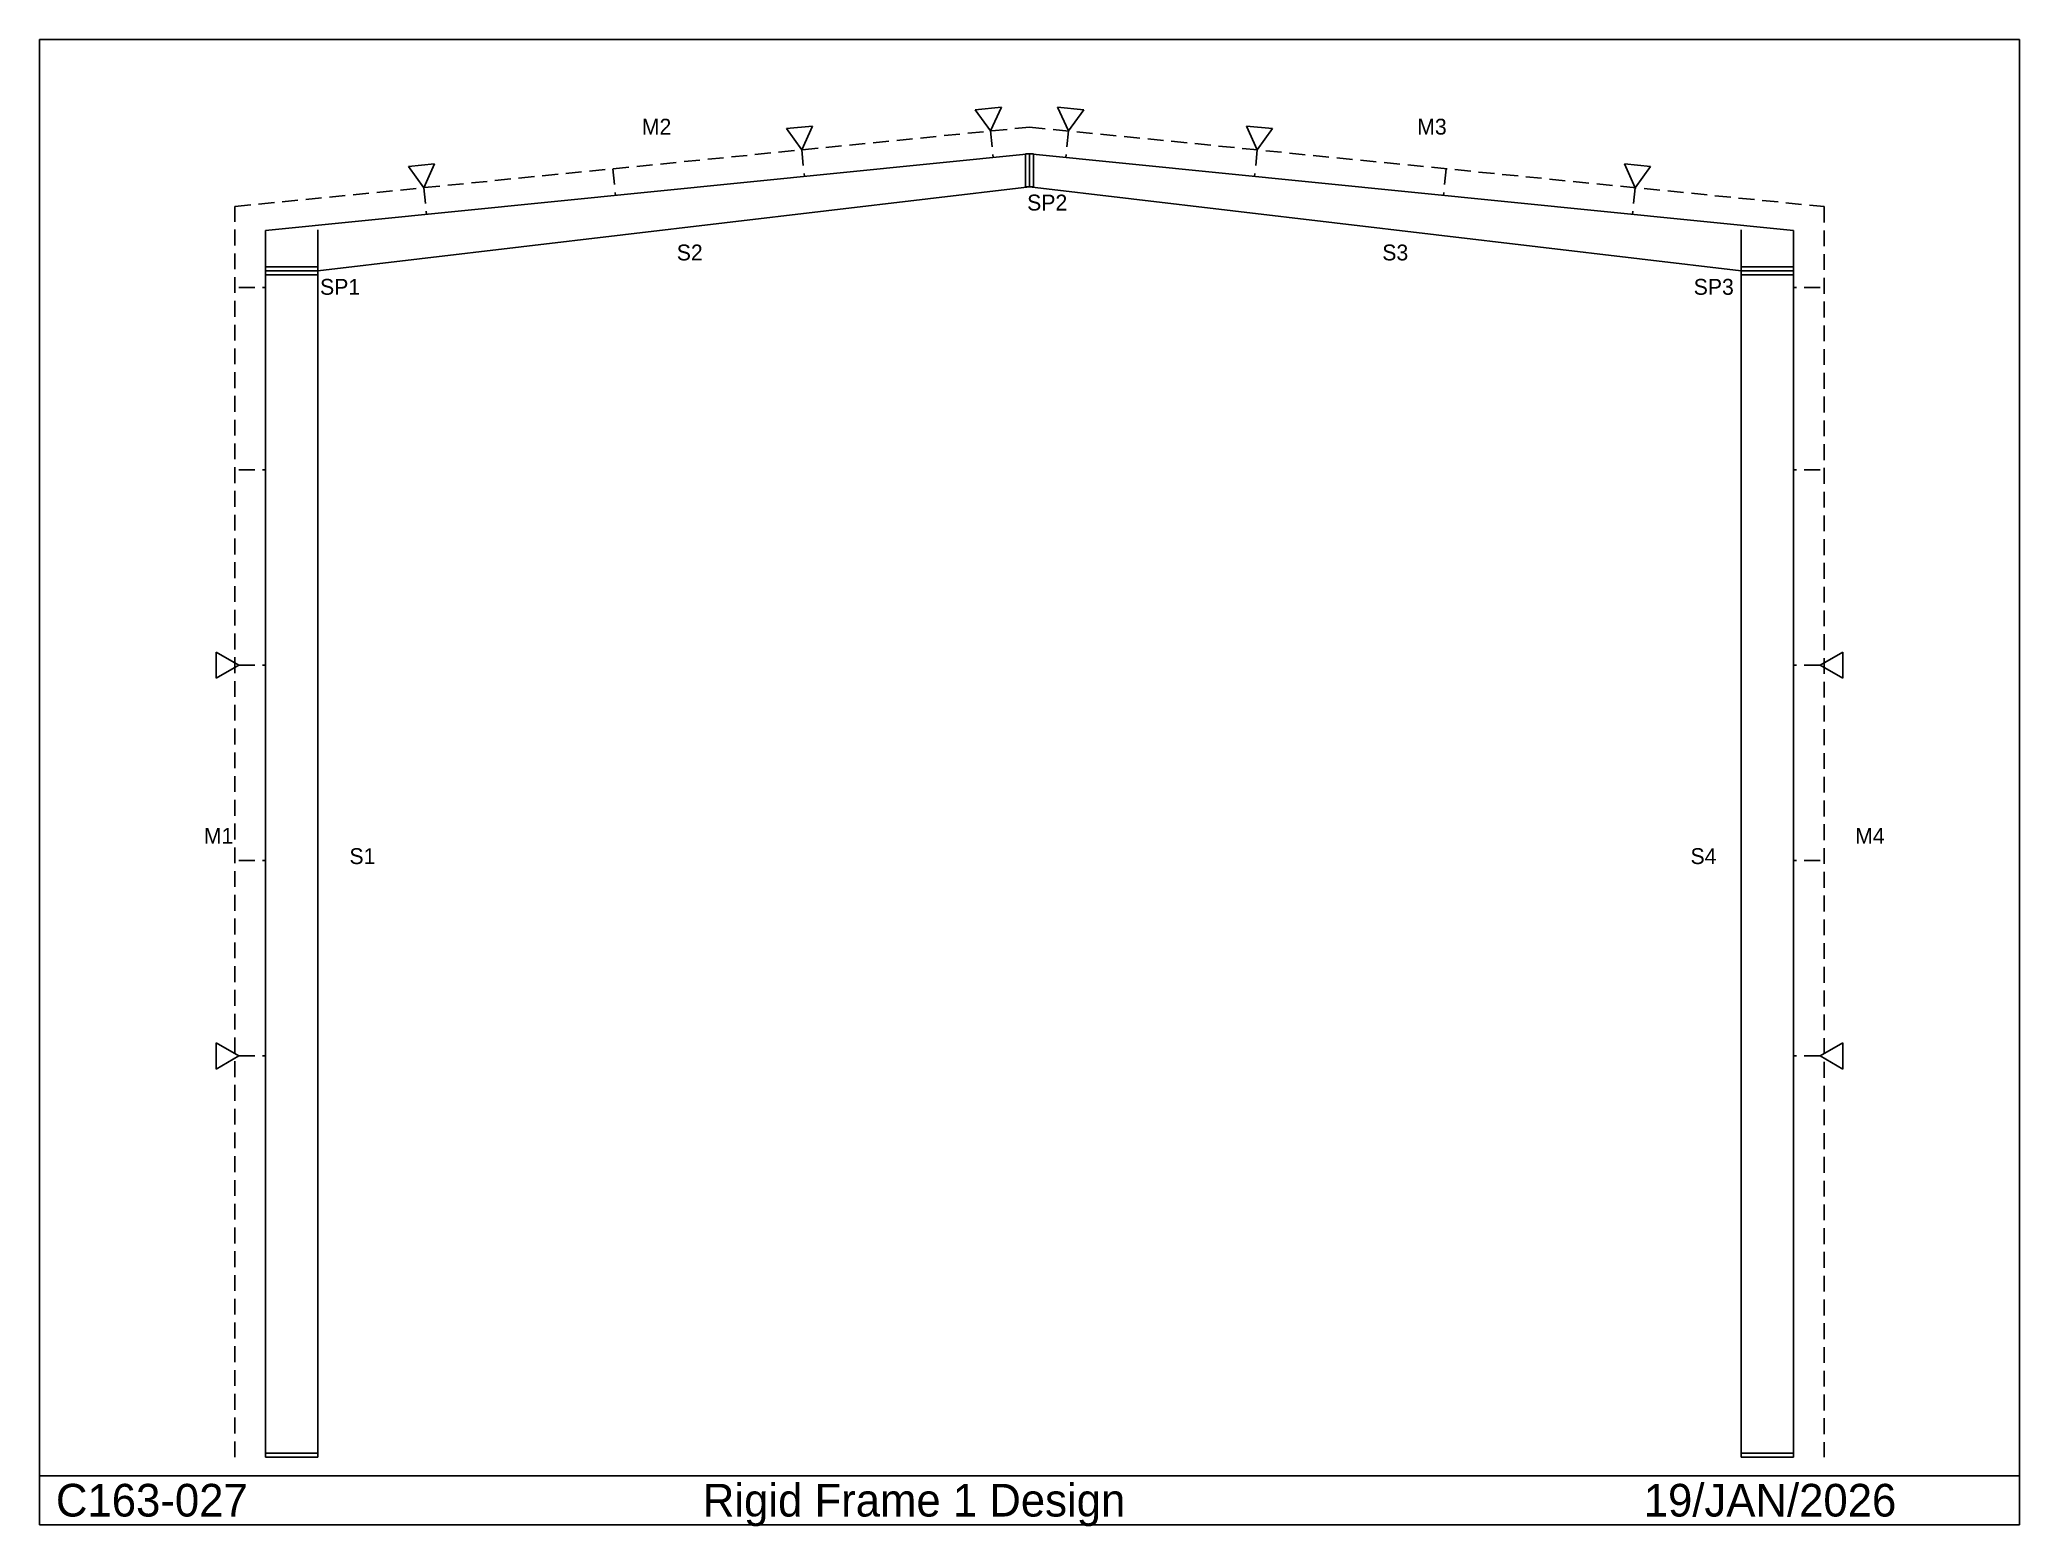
# Model space of a CAD drawing. Extents: x -1500 to 13700, y -531 to 10882.
import ezdxf

# ---------------------------------------------------------------- set-up
doc = ezdxf.new("R2010")
doc.units = 0
doc.linetypes.add('CONTIN', pattern=[0])
doc.linetypes.add('DASHED', pattern=[182.38, 121.59, -60.79])
doc.layers.get('0').update_dxf_attribs({"linetype": 'CONTIN'})
for name, color, linetype in [('1', 7, 'CONTIN'), ('10', 7, 'CONTIN'), ('16', 7, 'CONTIN'), ('3', 7, 'CONTIN'), ('5', 5, 'DASHED'), ('8', 5, 'DASHED'), ('9', 7, 'CONTIN')]:
    doc.layers.add(name, color=color, linetype=linetype)

msp = doc.modelspace()

# ---------------------------------------------------------------- linework, layer by layer
for p, q in [((13699.912, 10881.691), (-1499.912, 10881.691)), ((-1499.912, 10881.691), (-1499.912, -518.176)), ((13699.912, -518.176), (13699.912, 10881.691)), ((-1499.912, -141.98), (13699.912, -141.98)), ((-1499.912, -518.176), (13699.912, -518.176))]:
    msp.add_line(p, q)
at = {"layer": '1'}
for p, q in [((235, 9417.478), (6100, 10003.978)), ((6100, 10003.978), (11965.001, 9417.478)), ((635, 9105.732), (6100, 9752.73)), ((6100, 9752.73), (11565.001, 9105.732)), ((235, 0), (235, 9417.478)), ((11965.001, 9417.478), (11965.001, 0)), ((635, 0), (635, 9105.732)), ((11565.001, 9105.732), (11565.001, 0)), ((235, 0), (635, 0)), ((235, 0), (635, 0)), ((11965.001, 0), (11565.001, 0))]:
    msp.add_line(p, q, dxfattribs=at)
at = {"layer": '10'}
for p, q in [((635, 9105.732), (635, 9422.303)), ((11565.001, 9105.732), (11565.001, 9422.303))]:
    msp.add_line(p, q, dxfattribs=at)
at = {"layer": '3'}
for p, q in [((5884.214, 10363.507), (5684.061, 10343.501)), ((5801.465, 10180.146), (5684.061, 10343.501)), ((5801.465, 10180.146), (5884.214, 10363.507)), ((6398.512, 10180.148), (6315.779, 10363.516)), ((6515.931, 10343.491), (6315.779, 10363.516)), ((6398.512, 10180.148), (6515.931, 10343.491)), ((4433.848, 10218.47), (4233.694, 10198.464)), ((4351.099, 10035.109), (4233.694, 10198.464)), ((4351.099, 10035.109), (4433.848, 10218.47)), ((7848.877, 10035.112), (7766.146, 10218.48)), ((7966.297, 10198.456), (7766.146, 10218.48)), ((7848.877, 10035.112), (7966.297, 10198.456)), ((1533.115, 9928.397), (1332.962, 9908.392)), ((1450.366, 9745.037), (1332.962, 9908.392)), ((1450.366, 9745.037), (1533.115, 9928.397)), ((10749.609, 9745.039), (10666.878, 9928.407)), ((10867.029, 9908.383), (10666.878, 9928.407)), ((10749.609, 9745.039), (10867.029, 9908.383)), ((-144.215, 6180.583), (-144.224, 5979.433)), ((30.002, 6080), (-144.224, 5979.433)), ((30.002, 6080), (-144.215, 6180.583)), ((12169.998, 6080), (12344.226, 6180.568)), ((12169.998, 6080), (12344.216, 5979.417)), ((12344.216, 5979.417), (12344.226, 6180.568)), ((-144.216, 3180.584), (-144.225, 2979.433)), ((30.001, 3080), (-144.225, 2979.433)), ((30.001, 3080), (-144.216, 3180.584)), ((12169.998, 3080), (12344.226, 3180.567)), ((12169.998, 3080), (12344.216, 2979.417)), ((12344.216, 2979.417), (12344.226, 3180.567))]:
    msp.add_line(p, q, dxfattribs=at)
at = {"layer": '5'}
for p, q in [((4351.099, 10035.109), (4371.317, 9832.918)), ((5801.465, 10180.146), (5821.684, 9977.954)), ((6398.512, 10180.148), (6378.292, 9977.957)), ((7848.877, 10035.112), (7828.659, 9832.922)), ((2900.732, 9890.072), (2920.951, 9687.881)), ((9299.243, 9890.076), (9279.024, 9687.885)), ((1450.366, 9745.037), (1470.585, 9542.845)), ((10749.609, 9745.039), (10729.39, 9542.848)), ((30.003, 8980), (230.003, 8980)), ((12169.998, 8980), (11969.998, 8980)), ((30.002, 7580), (230.002, 7580)), ((12169.998, 7580), (11969.998, 7580)), ((30.002, 6080), (230.002, 6080)), ((12169.998, 6080), (11969.998, 6080)), ((30.001, 4580), (230.001, 4580)), ((12169.998, 4580), (11969.999, 4580)), ((30.001, 3080), (230.001, 3080)), ((12169.998, 3080), (11969.999, 3080))]:
    msp.add_line(p, q, dxfattribs=at)
at = {"layer": '8'}
for p, q in [((0, 9600), (6100, 10210)), ((6100, 10210), (12200, 9600)), ((0, 0), (0, 9600)), ((12200, 9600), (12200, 0))]:
    msp.add_line(p, q, dxfattribs=at)
at = {"layer": '9'}
for p, q in [((6069.52, 10003.978), (6130.48, 10003.978)), ((6069.52, 9752.73), (6069.52, 10003.978)), ((6100, 10003.978), (6100, 9752.73)), ((6130.48, 9752.73), (6130.48, 10003.978)), ((6069.52, 9752.73), (6130.48, 9752.73)), ((235, 9075.252), (235, 9136.212)), ((635, 9136.212), (235, 9136.212)), ((635, 9075.252), (635, 9136.212)), ((11565.001, 9136.212), (11565.001, 9075.252)), ((11565.001, 9136.212), (11965.001, 9136.212)), ((11965.001, 9136.212), (11965.001, 9075.252)), ((235, 9105.732), (635, 9105.732)), ((635, 9075.252), (235, 9075.252)), ((11965.001, 9105.732), (11565.001, 9105.732)), ((11565.001, 9075.252), (11965.001, 9075.252)), ((235, 30.48), (635, 30.48)), ((235, 0), (235, 30.48)), ((235, 0), (635, 0)), ((635, 0), (635, 30.48)), ((11965.001, 30.48), (11565.001, 30.48)), ((11565.001, 0), (11565.001, 30.48)), ((11965.001, 0), (11565.001, 0)), ((11965.001, 0), (11965.001, 30.48))]:
    msp.add_line(p, q, dxfattribs=at)

# ---------------------------------------------------------------- texts
for s, p in [('C163-027', (-1374.513, -455.477)), ('Rigid Frame 1 Design', (3592.029, -455.477)), ('19/JAN/2026', (10815.745, -455.477))]:
    msp.add_text(s, height=250.797).set_placement(p)
at = {"layer": '16'}
for s, p in [('M2', (3123.336, 10152.365)), ('M3', (9076.664, 10152.365)), ('SP2', (6081.803, 9569.851)), ('S2', (3391.763, 9186.602)), ('S3', (8808.237, 9186.602)), ('SP1', (653.197, 8922.853)), ('SP3', (11199.24, 8922.853)), ('M1', (-238.84, 4708.739)), ('M4', (12438.84, 4708.739)), ('S1', (878.84, 4552.866)), ('S4', (11174.857, 4552.866))]:
    msp.add_text(s, height=121.92, dxfattribs=at).set_placement(p)

doc.saveas('drawing.dxf')
